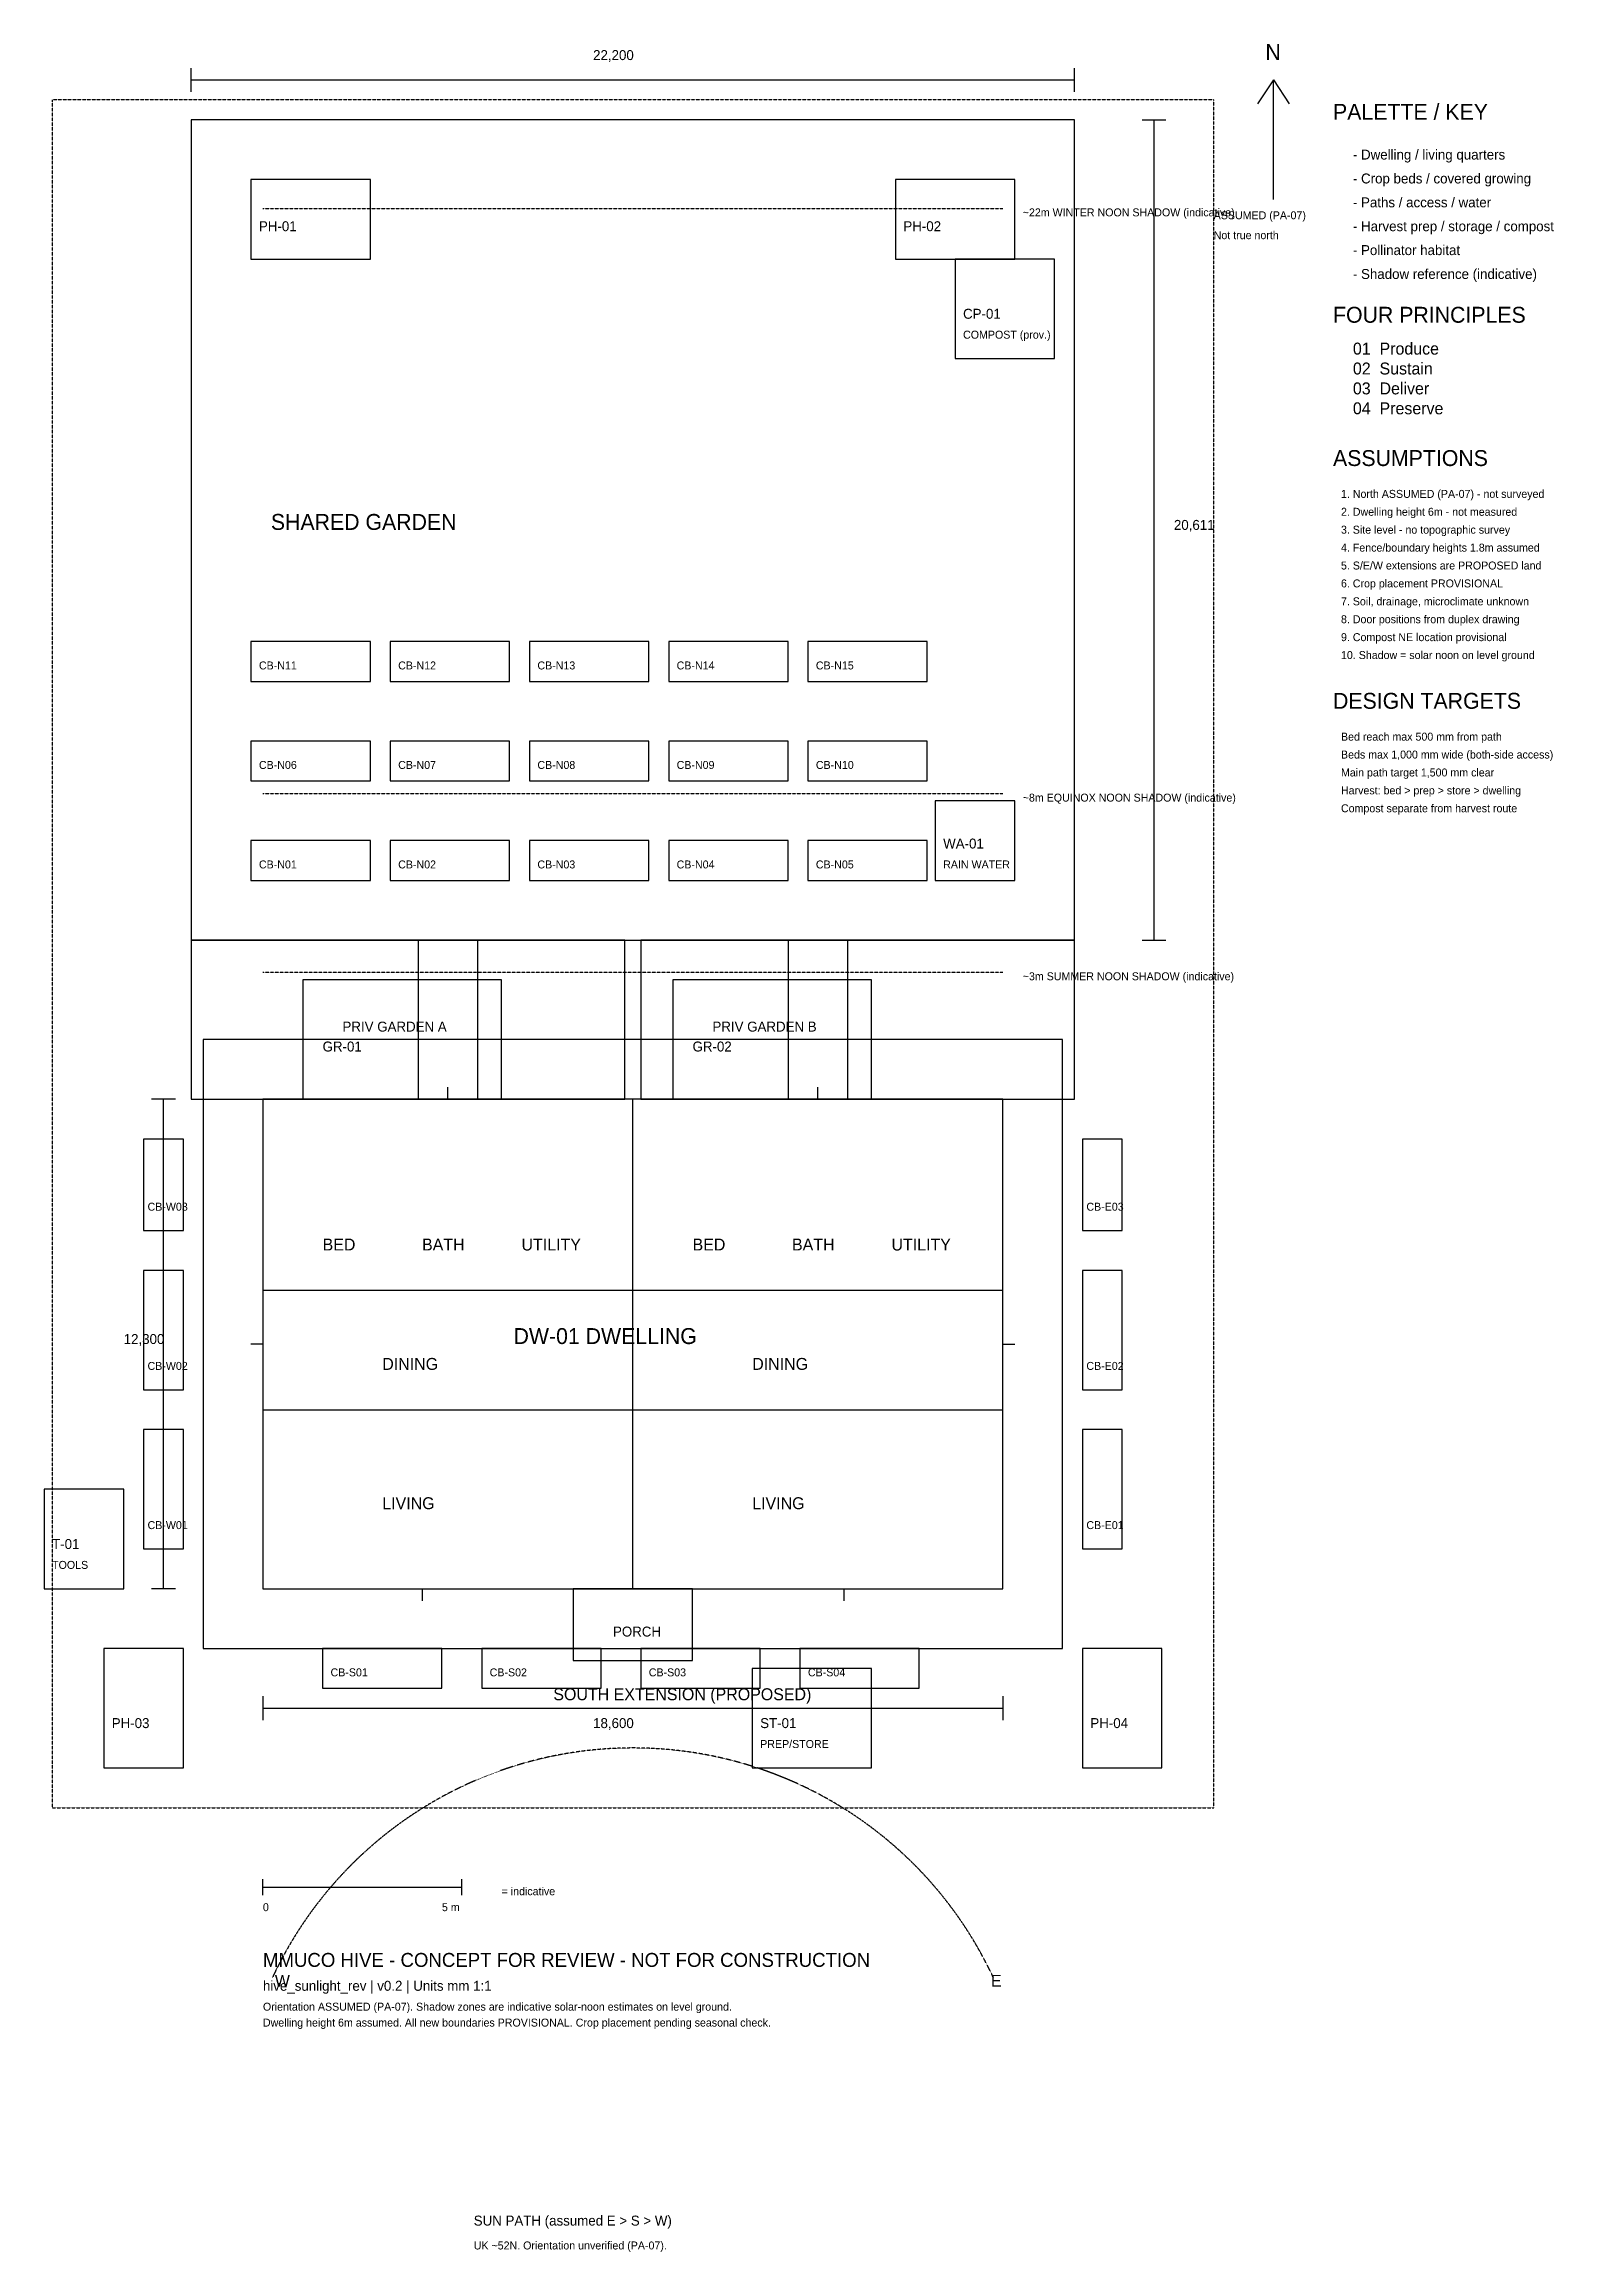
# Model space of a CAD drawing. Extents: x -5500 to 32451, y -16660 to 38811.
import ezdxf

# ---------------------------------------------------------------- set-up
doc = ezdxf.new("R2010")
doc.units = 0
doc.header["$MEASUREMENT"] = 0
doc.linetypes.add('DASHED', pattern=[9, 6, -3])
for name, color, linetype in [('CROP_BEDS', 3, 'Continuous'), ('DIMENSIONS', 254, 'Continuous'), ('DWELLING', 254, 'Continuous'), ('HARVEST_STORE', 40, 'Continuous'), ('PATHS_WATER', 4, 'Continuous'), ('POLLINATOR', 201, 'Continuous'), ('PRIVATE_GARDEN', 8, 'Continuous'), ('PROVISIONAL', 254, 'DASHED'), ('SHADOW', 8, 'DASHED'), ('SUN_PATH', 40, 'DASHED'), ('TEXT_LABELS', 254, 'Continuous')]:
    doc.layers.add(name, color=color, linetype=linetype)

msp = doc.modelspace()

# ---------------------------------------------------------------- linework, layer by layer
at = {"layer": 'CROP_BEDS'}
for points in [[(-300, 22800), (2700, 22800), (2700, 23800), (-300, 23800)], [(3200, 22800), (6200, 22800), (6200, 23800), (3200, 23800)], [(6700, 22800), (9700, 22800), (9700, 23800), (6700, 23800)], [(10200, 22800), (13200, 22800), (13200, 23800), (10200, 23800)], [(13700, 22800), (16700, 22800), (16700, 23800), (13700, 23800)], [(-300, 20300), (2700, 20300), (2700, 21300), (-300, 21300)], [(3200, 20300), (6200, 20300), (6200, 21300), (3200, 21300)], [(6700, 20300), (9700, 20300), (9700, 21300), (6700, 21300)], [(10200, 20300), (13200, 20300), (13200, 21300), (10200, 21300)], [(13700, 20300), (16700, 20300), (16700, 21300), (13700, 21300)], [(-300, 17800), (2700, 17800), (2700, 18800), (-300, 18800)], [(3200, 17800), (6200, 17800), (6200, 18800), (3200, 18800)], [(6700, 17800), (9700, 17800), (9700, 18800), (6700, 18800)], [(10200, 17800), (13200, 17800), (13200, 18800), (10200, 18800)], [(13700, 17800), (16700, 17800), (16700, 18800), (13700, 18800)], [(1000, 12300), (6000, 12300), (6000, 15300), (1000, 15300)], [(10300, 12300), (15300, 12300), (15300, 15300), (10300, 15300)], [(-3000, 9000), (-2000, 9000), (-2000, 11300), (-3000, 11300)], [(20600, 9000), (21600, 9000), (21600, 11300), (20600, 11300)], [(-3000, 5000), (-2000, 5000), (-2000, 8000), (-3000, 8000)], [(20600, 5000), (21600, 5000), (21600, 8000), (20600, 8000)], [(-3000, 1000), (-2000, 1000), (-2000, 4000), (-3000, 4000)], [(20600, 1000), (21600, 1000), (21600, 4000), (20600, 4000)], [(1500, -2500), (4500, -2500), (4500, -1500), (1500, -1500)], [(5500, -2500), (8500, -2500), (8500, -1500), (5500, -1500)], [(9500, -2500), (12500, -2500), (12500, -1500), (9500, -1500)], [(13500, -2500), (16500, -2500), (16500, -1500), (13500, -1500)]]:
    msp.add_lwpolyline(points, close=True, dxfattribs=at)
at = {"layer": 'DIMENSIONS'}
for p, q in [((-1800, 37611), (-1800, 38211)), ((-1800, 37911), (20400, 37911)), ((20400, 37611), (20400, 38211)), ((22100, 36911), (22700, 36911)), ((22400, 16300), (22400, 36911)), ((22100, 16300), (22700, 16300)), ((-2200, 12300), (-2800, 12300)), ((-2500, 0), (-2500, 12300)), ((-2200, 0), (-2800, 0)), ((0, -2700), (0, -3300)), ((18600, -2700), (18600, -3300)), ((0, -3000), (18600, -3000)), ((0, -7700), (0, -7300)), ((0, -7500), (5000, -7500)), ((5000, -7700), (5000, -7300))]:
    msp.add_line(p, q, dxfattribs=at)
at = {"layer": 'DWELLING'}
for p, q in [((4650, 12300), (4650, 12600)), ((9300, 0), (9300, 12300)), ((13950, 12300), (13950, 12600)), ((0, 7500), (18600, 7500)), ((0, 6150), (-300, 6150)), ((18600, 6150), (18900, 6150)), ((0, 4500), (18600, 4500)), ((4000, 0), (4000, -300)), ((14600, 0), (14600, -300))]:
    msp.add_line(p, q, dxfattribs=at)
for points in [[(0, 0), (18600, 0), (18600, 12300), (0, 12300)], [(7800, -1800), (10800, -1800), (10800, 0), (7800, 0)]]:
    msp.add_lwpolyline(points, close=True, dxfattribs=at)
at = {"layer": 'HARVEST_STORE'}
for points in [[(17400, 30911), (19900, 30911), (19900, 33411), (17400, 33411)], [(-5500, 0), (-3500, 0), (-3500, 2500), (-5500, 2500)], [(12300, -4500), (15300, -4500), (15300, -2000), (12300, -2000)]]:
    msp.add_lwpolyline(points, close=True, dxfattribs=at)
at = {"layer": 'PATHS_WATER'}
for points in [[(-1800, 16300), (20400, 16300), (20400, 36911), (-1800, 36911)], [(16900, 17800), (18900, 17800), (18900, 19800), (16900, 19800)], [(3900, 12300), (5400, 12300), (5400, 16300), (3900, 16300)], [(13200, 12300), (14700, 12300), (14700, 16300), (13200, 16300)], [(-1500, -1500), (20100, -1500), (20100, 13800), (-1500, 13800)]]:
    msp.add_lwpolyline(points, close=True, dxfattribs=at)
at = {"layer": 'POLLINATOR'}
for points in [[(-300, 33411), (2700, 33411), (2700, 35411), (-300, 35411)], [(15900, 33411), (18900, 33411), (18900, 35411), (15900, 35411)], [(-4000, -4500), (-2000, -4500), (-2000, -1500), (-4000, -1500)], [(20600, -4500), (22600, -4500), (22600, -1500), (20600, -1500)]]:
    msp.add_lwpolyline(points, close=True, dxfattribs=at)
at = {"layer": 'PRIVATE_GARDEN'}
for points in [[(-1800, 12300), (9100, 12300), (9100, 16300), (-1800, 16300)], [(9500, 12300), (20400, 12300), (20400, 16300), (9500, 16300)]]:
    msp.add_lwpolyline(points, close=True, dxfattribs=at)
at = {"layer": 'PROVISIONAL'}
msp.add_lwpolyline([(-5300, -5500), (23900, -5500), (23900, 37411), (-5300, 37411)], close=True, dxfattribs=at)
at = {"layer": 'SHADOW'}
for p, q in [((0, 34684), (18600, 34684)), ((0, 19979), (18600, 19979)), ((0, 15490), (18600, 15490))]:
    msp.add_line(p, q, dxfattribs=at)
at = {"layer": 'SUN_PATH'}
msp.add_arc((9300, -14000), 10000, 25, 155, dxfattribs=at)
at = {"layer": 'TEXT_LABELS'}
for p, q in [((25400, 37911), (25000, 37311)), ((25400, 34911), (25400, 37911)), ((25400, 37911), (25800, 37311))]:
    msp.add_line(p, q, dxfattribs=at)

# ---------------------------------------------------------------- texts
at = {"layer": 'DIMENSIONS'}
for s, height, p in [('22,200', 250, (8300, 38411)), ('20,611', 250, (22900, 26606)), ('12,300', 250, (-3500, 6150)), ('18,600', 250, (8300, -3500)), ('= indicative', 200, (6000, -7700)), ('0', 200, (0, -8100)), ('5 m', 200, (4500, -8100))]:
    msp.add_text(s, height=height, dxfattribs=at).set_placement(p)
at = {"layer": 'SHADOW'}
for s, p in [('~22m WINTER NOON SHADOW (indicative)', (19100, 34484)), ('~8m EQUINOX NOON SHADOW (indicative)', (19100, 19779)), ('~3m SUMMER NOON SHADOW (indicative)', (19100, 15290))]:
    msp.add_text(s, height=200, dxfattribs=at).set_placement(p)
at = {"layer": 'SUN_PATH'}
for s, height, p in [('SUN PATH (assumed E > S > W)', 250, (5300, -16000)), ('UK ~52N. Orientation unverified (PA-07).', 200, (5300, -16600))]:
    msp.add_text(s, height=height, dxfattribs=at).set_placement(p)
at = {"layer": 'TEXT_LABELS'}
for s, height, p in [('N', 400, (25200, 38411)), ('PALETTE / KEY', 400, (26900, 36911)), ('- Dwelling / living quarters', 250, (27400, 35911)), ('- Crop beds / covered growing', 250, (27400, 35311)), ('- Paths / access / water', 250, (27400, 34711)), ('ASSUMED (PA-07)', 200, (23900, 34411)), ('PH-01', 250, (-100, 34111)), ('PH-02', 250, (16100, 34111)), ('Not true north', 200, (23900, 33911)), ('- Harvest prep / storage / compost', 250, (27400, 34111)), ('- Pollinator habitat', 250, (27400, 33511)), ('- Shadow reference (indicative)', 250, (27400, 32911)), ('FOUR PRINCIPLES', 400, (26900, 31811)), ('COMPOST (prov.)', 200, (17600, 31411)), ('CP-01', 250, (17600, 31911)), ('01  Produce', 300, (27400, 31011)), ('02  Sustain', 300, (27400, 30511)), ('03  Deliver', 300, (27400, 30011)), ('04  Preserve', 300, (27400, 29511)), ('ASSUMPTIONS', 400, (26900, 28211)), ('1. North ASSUMED (PA-07) - not surveyed', 200, (27100, 27411)), ('SHARED GARDEN', 400, (200, 26606)), ('3. Site level - no topographic survey', 200, (27100, 26511)), ('2. Dwelling height 6m - not measured', 200, (27100, 26961)), ('4. Fence/boundary heights 1.8m assumed', 200, (27100, 26061)), ('5. S/E/W extensions are PROPOSED land', 200, (27100, 25611)), ('6. Crop placement PROVISIONAL', 200, (27100, 25161)), ('8. Door positions from duplex drawing', 200, (27100, 24261)), ('7. Soil, drainage, microclimate unknown', 200, (27100, 24711)), ('9. Compost NE location provisional', 200, (27100, 23811)), ('CB-N11', 200, (-100, 23100)), ('CB-N12', 200, (3400, 23100)), ('CB-N13', 200, (6900, 23100)), ('CB-N14', 200, (10400, 23100)), ('CB-N15', 200, (13900, 23100)), ('10. Shadow = solar noon on level ground', 200, (27100, 23361)), ('DESIGN TARGETS', 400, (26900, 22111)), ('Bed reach max 500 mm from path', 200, (27100, 21311)), ('CB-N06', 200, (-100, 20600)), ('CB-N07', 200, (3400, 20600)), ('CB-N08', 200, (6900, 20600)), ('CB-N09', 200, (10400, 20600)), ('CB-N10', 200, (13900, 20600)), ('Beds max 1,000 mm wide (both-side access)', 200, (27100, 20861)), ('Main path target 1,500 mm clear', 200, (27100, 20411)), ('Harvest: bed > prep > store > dwelling', 200, (27100, 19961)), ('Compost separate from harvest route', 200, (27100, 19511)), ('WA-01', 250, (17100, 18600)), ('CB-N01', 200, (-100, 18100)), ('CB-N02', 200, (3400, 18100)), ('CB-N03', 200, (6900, 18100)), ('CB-N04', 200, (10400, 18100)), ('CB-N05', 200, (13900, 18100)), ('RAIN WATER', 200, (17100, 18100)), ('PRIV GARDEN A', 250, (2000, 14000)), ('PRIV GARDEN B', 250, (11300, 14000)), ('GR-01', 250, (1500, 13500)), ('GR-02', 250, (10800, 13500)), ('CB-W03', 200, (-2900, 9500)), ('CB-E03', 200, (20700, 9500)), ('BED', 300, (1500, 8500)), ('BATH', 300, (4000, 8500)), ('UTILITY', 300, (6500, 8500)), ('BED', 300, (10800, 8500)), ('BATH', 300, (13300, 8500)), ('UTILITY', 300, (15800, 8500)), ('DW-01 DWELLING', 400, (6300, 6150)), ('CB-W02', 200, (-2900, 5500)), ('DINING', 300, (3000, 5500)), ('DINING', 300, (12300, 5500)), ('CB-E02', 200, (20700, 5500)), ('LIVING', 300, (3000, 2000)), ('LIVING', 300, (12300, 2000)), ('CB-W01', 200, (-2900, 1500)), ('CB-E01', 200, (20700, 1500)), ('T-01', 250, (-5300, 1000)), ('TOOLS', 200, (-5300, 500)), ('PORCH', 250, (8800, -1200)), ('CB-S01', 200, (1700, -2200)), ('CB-S02', 200, (5700, -2200)), ('CB-S03', 200, (9700, -2200)), ('CB-S04', 200, (13700, -2200)), ('SOUTH EXTENSION (PROPOSED)', 300, (7300, -2800)), ('PH-03', 250, (-3800, -3500)), ('ST-01', 250, (12500, -3500)), ('PH-04', 250, (20800, -3500)), ('PREP/STORE', 200, (12500, -4000)), ('MMUCO HIVE - CONCEPT FOR REVIEW - NOT FOR CONSTRUCTION', 350, (0, -9500)), ('hive_sunlight_rev | v0.2 | Units mm 1:1', 250, (0, -10100)), ('W', 300, (300, -10000)), ('E', 300, (18300, -10000)), ('Orientation ASSUMED (PA-07). Shadow zones are indicative solar-noon estimates on level ground.', 200, (0, -10600)), ('Dwelling height 6m assumed. All new boundaries PROVISIONAL. Crop placement pending seasonal check.', 200, (0, -11000))]:
    msp.add_text(s, height=height, dxfattribs=at).set_placement(p)

doc.saveas('drawing.dxf')
